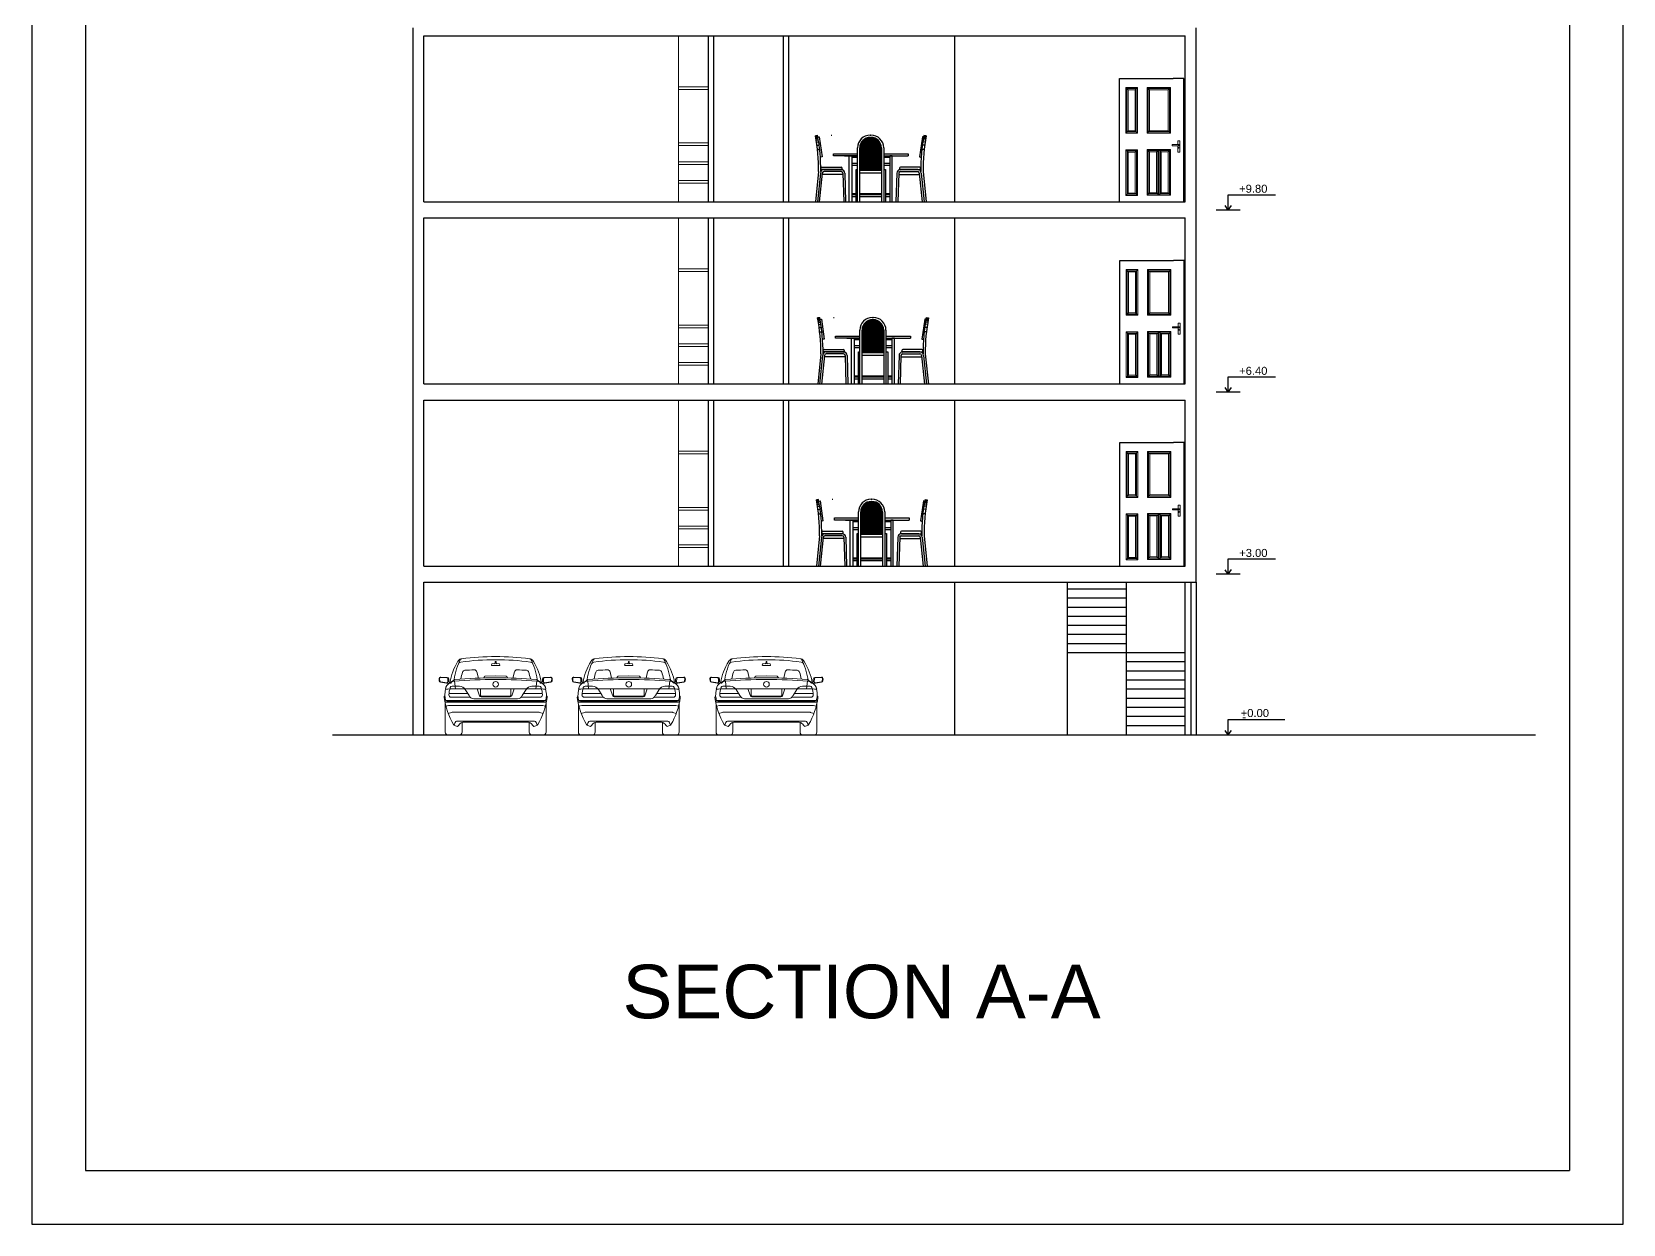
# Model space of a CAD drawing. Header units: metres. Extents: x 118 to 385, y 94 to 136.
# Drawn here: x 244.21 to 273.91, y 93.69 to 115.95 of the extents above; entities that cross this region are included whole.
import ezdxf

# ---------------------------------------------------------------- set-up
doc = ezdxf.new("R2010")
doc.units = ezdxf.units.M
doc.header["$MEASUREMENT"] = 0
doc.layers.add('6', color=6, linetype='Continuous')
doc.layers.add('CENTERLINES', color=7, linetype='Continuous')
doc.layers.add('Layer5', color=31, linetype='Continuous', lineweight=9)
doc.styles.get("Standard").update_dxf_attribs({"font": 'arial.ttf'})

# ---------------------------------------------------------------- blocks, each defined once
blk = doc.blocks.new('ACAR')
for p, q in [((-0.323, 0.823), (-0.349, 0.938)), ((-0.072, 1.086), (-0.077, 1.071)), ((-0.068, 1.059), (0, 1.059)), ((-0.021, 1.093), (-0.067, 1.09)), ((-0.007, 1.127), (-0.009, 1.104)), ((0.068, 1.059), (0, 1.059)), ((0.007, 1.127), (0.009, 1.104)), ((0.021, 1.093), (0.067, 1.09)), ((0.072, 1.086), (0.077, 1.071)), ((0.323, 0.823), (0.349, 0.938)), ((-1.047, 0.812), (-1.042, 0.773)), ((-0.909, 0.827), (-1.026, 0.834)), ((-1.026, 0.755), (-0.909, 0.737)), ((-0.933, 0.616), (-0.937, 0.616)), ((-0.892, 0.752), (-0.895, 0.813)), ((0, 0.62), (-0.857, 0.62)), ((-0.674, 0.671), (-0.813, 0.671)), ((-0.776, 0.794), (-0.767, 0.767)), ((-0.774, 0.803), (-0.772, 0.802)), ((-0.767, 0.767), (-0.749, 0.62)), ((-0.496, 0.496), (-0.568, 0.612)), ((-0.299, 0.492), (-0.345, 0.62)), ((-0.285, 0.502), (-0.285, 0.62)), ((-0.209, 0.849), (-0.222, 0.826)), ((0, 0.867), (-0.193, 0.86)), ((0, 0.867), (0.193, 0.86)), ((0, 0.62), (0.857, 0.62)), ((0.209, 0.849), (0.222, 0.826)), ((0.285, 0.502), (0.285, 0.62)), ((0.299, 0.492), (0.345, 0.62)), ((0.496, 0.496), (0.568, 0.612)), ((0.674, 0.671), (0.813, 0.671)), ((0.767, 0.767), (0.749, 0.62)), ((0.776, 0.794), (0.767, 0.767)), ((0.774, 0.803), (0.772, 0.802)), ((0.892, 0.752), (0.895, 0.813)), ((0.909, 0.827), (1.026, 0.834)), ((1.026, 0.755), (0.909, 0.737)), ((0.933, 0.616), (0.937, 0.616)), ((1.047, 0.812), (1.042, 0.773)), ((-0.92, 0.407), (-0.952, 0.401)), ((-0.896, 0.395), (-0.949, 0.385)), ((-0.902, 0.375), (-0.945, 0.366)), ((-0.941, -0.187), (-0.941, 0.346)), ((-0.879, 0.312), (-0.93, 0.299)), ((0, 0.408), (-0.909, 0.408)), ((0, 0.395), (-0.896, 0.395)), ((0, 0.376), (-0.889, 0.376)), ((-0.521, 0.537), (-0.872, 0.537)), ((0, 0.314), (-0.863, 0.314)), ((-0.474, 0.465), (-0.829, 0.465)), ((0, 0.439), (-0.409, 0.439)), ((0, 0.489), (-0.272, 0.489)), ((0, 0.476), (-0.271, 0.476)), ((0, 0.489), (0.272, 0.489)), ((0, 0.476), (0.271, 0.476)), ((0, 0.439), (0.409, 0.439)), ((0, 0.408), (0.909, 0.408)), ((0, 0.395), (0.896, 0.395)), ((0, 0.376), (0.889, 0.376)), ((0, 0.314), (0.863, 0.314)), ((0.474, 0.465), (0.829, 0.465)), ((0.521, 0.537), (0.872, 0.537)), ((0.879, 0.312), (0.93, 0.299)), ((0.896, 0.395), (0.949, 0.385)), ((0.902, 0.375), (0.945, 0.366)), ((0.92, 0.407), (0.952, 0.401)), ((0.941, -0.187), (0.941, 0.346)), ((-0.825, 0.184), (-0.886, 0.161)), ((0, 0.188), (-0.802, 0.188)), ((0, 0.018), (-0.728, 0.018)), ((0, 0), (-0.611, 0)), ((0, 0.188), (0.802, 0.188)), ((0, 0.018), (0.728, 0.018)), ((0, 0), (0.611, 0)), ((0.825, 0.184), (0.886, 0.161)), ((-0.891, -0.238), (-0.677, -0.238)), ((-0.777, -0.054), (-0.757, -0.002)), ((-0.627, -0.187), (-0.627, -0.002)), ((0.627, -0.187), (0.627, -0.002)), ((0.891, -0.238), (0.677, -0.238)), ((0.777, -0.054), (0.757, -0.002))]:
    blk.add_line(p, q)
for points in [[(-0.902, 0.837), (-1.025, 0.844, 0.464713), (-1.057, 0.811), (-1.052, 0.772, 0.336914), (-1.027, 0.746), (-0.881, 0.722)], [(0.902, 0.837), (1.025, 0.844, -0.464713), (1.057, 0.811), (1.052, 0.772, -0.336914), (1.027, 0.746), (0.881, 0.722)]]:
    blk.add_lwpolyline(points, format="xyb")
for centre, radius, start, end in [((-0.052, -2.816), 4.041, 89.2666, 98.2803), ((0.052, -2.816), 4.041, 81.7197, 90.7334), ((0.25, 0.547), 1.122, 148.2567, 170.3602), ((0.532, 0.586), 1.325, 153.1256, 170.9416), ((-0.598, 1.07), 0.125, 114.2727, 147.9429), ((-0.646, 1.069), 0.0517, 95.3452, 165.4082), ((-0.616, 1.059), 0.125, 98.2803, 107.1446), ((-0.052, -2.876), 4.041, 89.2666, 98.5259), ((0.481, 0.599), 1.148, 163.0809, 169.5558), ((-0.569, 0.919), 0.0502, 93.3321, 163.0809), ((-0.009, -8.715), 9.7, 92.3114, 93.3321), ((-0.398, 0.927), 0.0502, 12.7137, 92.3114), ((-0.068, 1.068), 0.00941, 162.4632, 270), ((-0.066, 1.084), 0.00627, 100.9466, 162.4632), ((-0.021, 1.105), 0.0125, 272.7001, 355.9646), ((0, 1.127), 0.00717, 90, 178.4777), ((0.052, -2.876), 4.041, 81.4741, 90.7334), ((0, 1.127), 0.00717, 1.5223, 90), ((0.021, 1.105), 0.0125, 184.0354, 267.2999), ((0.066, 1.084), 0.00627, 17.5368, 79.0534), ((0.068, 1.068), 0.00941, 270, 17.5368), ((0.398, 0.927), 0.0502, 87.6886, 167.2863), ((0.009, -8.715), 9.7, 86.6679, 87.6886), ((0.569, 0.919), 0.0502, 16.9191, 86.6679), ((-0.481, 0.599), 1.148, 10.4442, 16.9191), ((0.616, 1.059), 0.125, 72.8554, 81.7197), ((-0.532, 0.586), 1.325, 9.0584, 26.8744), ((0.598, 1.07), 0.125, 32.0571, 65.7273), ((0.646, 1.069), 0.0517, 14.5918, 84.6548), ((-0.272, 0.538), 1.145, 9.8678, 31.5153), ((-1.027, 0.814), 0.02, 86.8302, 186.4624), ((-1.023, 0.775), 0.02, 186.4624, 260.9399), ((-0.499, 0.498), 0.449, 164.7778, 180.9566), ((-0.781, 0.596), 0.158, 118.5134, 172.665), ((-0.875, 0.209), 0.411, 87.3844, 98.0458), ((-0.91, 0.812), 0.015, 2.571, 86.4627), ((-0.907, 0.752), 0.015, 260.9399, 2.571), ((-0.904, 0.807), 0.03, 357.8689, 86.4627), ((-0.882, 0.712), 0.01, 56.7449, 80.9399), ((-0.424, 0.498), 0.449, 160.8185, 178.5407), ((-1.028, 1.064), 0.372, 297.4849, 311.7816), ((-0.813, 0.633), 0.0376, 90, 160.8185), ((-0.788, 0.796), 0.0125, 311.7816, 350.2116), ((-0.772, 0.735), 0.0314, 94.5292, 103.4183), ((-0.009, -8.903), 9.7, 89.9496, 94.5292), ((-0.764, 0.811), 0.0125, 231.1355, 274.4634), ((-0.009, -8.872), 9.7, 89.9496, 94.4634), ((-0.674, 0.546), 0.125, 31.9122, 90), ((-0.193, 0.841), 0.0188, 92.1733, 152.6842), ((0, 0.708), 0.0521, 90, 270), ((0.009, -8.872), 9.7, 85.5366, 90.0504), ((0.009, -8.903), 9.7, 85.4708, 90.0504), ((0, 0.708), 0.0521, 270, 90), ((0.193, 0.841), 0.0188, 27.3158, 87.8267), ((0.674, 0.546), 0.125, 90, 148.0878), ((0.764, 0.811), 0.0125, 265.5366, 308.8645), ((0.772, 0.735), 0.0314, 76.5817, 85.4708), ((0.788, 0.796), 0.0125, 189.7884, 228.2184), ((1.028, 1.064), 0.372, 228.2184, 242.5151), ((0.813, 0.633), 0.0376, 19.1815, 90), ((0.424, 0.498), 0.449, 1.4593, 19.1815), ((0.781, 0.596), 0.158, 7.335, 61.4866), ((0.875, 0.209), 0.411, 81.9542, 92.6156), ((0.904, 0.807), 0.03, 93.5373, 182.1311), ((0.882, 0.712), 0.01, 99.0601, 123.2551), ((0.907, 0.752), 0.015, 177.429, 279.0601), ((0.91, 0.812), 0.015, 93.5373, 177.429), ((0.499, 0.498), 0.449, 359.0434, 15.2222), ((1.027, 0.814), 0.02, 353.5376, 93.1698), ((1.023, 0.775), 0.02, 279.0601, 353.5376), ((-0.926, 0.464), 0.0351, 130.2778, 186.0921), ((0.354, 0.631), 1.326, 187.3981, 210.552), ((-0.509, 0.534), 0.441, 185.5666, 196.9837), ((-0.909, 0.345), 0.0627, 90, 99.9837), ((-0.889, 0.314), 0.0627, 90, 101.5164), ((-0.863, 0.251), 0.0627, 90, 104.521), ((-0.829, 0.509), 0.0439, 178.5407, 270), ((-0.409, 0.533), 0.0941, 203.0649, 270), ((-0.271, 0.507), 0.0314, 208.5068, 270), ((-0.272, 0.502), 0.0125, 180, 270), ((0.271, 0.507), 0.0314, 270, 331.4932), ((0.272, 0.502), 0.0125, 270, 360), ((0.409, 0.533), 0.0941, 270, 336.9351), ((-0.354, 0.631), 1.326, 329.448, 352.6019), ((0.829, 0.509), 0.0439, 270, 1.4593), ((0.863, 0.251), 0.0627, 75.479, 90), ((0.889, 0.314), 0.0627, 78.4836, 90), ((0.909, 0.345), 0.0627, 80.0163, 90), ((0.509, 0.534), 0.441, 343.0163, 354.4334), ((0.926, 0.464), 0.0351, 353.9079, 49.7222), ((-0.802, 0.125), 0.0627, 90, 110.7649), ((-0.728, -0.014), 0.0314, 90, 158.4736), ((-0.611, -0.063), 0.0627, 90, 123.3828), ((0.611, -0.063), 0.0627, 56.6172, 90), ((0.728, -0.014), 0.0314, 21.5264, 90), ((0.802, 0.125), 0.0627, 69.2351, 90), ((-0.891, -0.187), 0.0502, 180, 270), ((-0.761, -0.027), 0.0314, 210.552, 238.517), ((-0.685, 0.097), 0.177, 238.517, 260.417), ((-0.713, -0.065), 0.0125, 264.2413, 338.0108), ((-0.547, -0.16), 0.179, 123.3828, 149.7296), ((-0.677, -0.187), 0.0502, 270, 0), ((0.677, -0.187), 0.0502, 180, 270), ((0.547, -0.16), 0.179, 30.2704, 56.6172), ((0.713, -0.065), 0.0125, 201.9892, 275.7587), ((0.685, 0.097), 0.177, 279.583, 301.483), ((0.761, -0.027), 0.0314, 301.483, 329.448), ((0.891, -0.187), 0.0502, 270, 0)]:
    blk.add_arc(centre, radius, start, end)
for points in [[(-0.858, 0.734), (-0.876, 0.742), (-0.875, 0.774), (-0.874, 0.806)], [(0.858, 0.734), (0.876, 0.742), (0.875, 0.774), (0.874, 0.806)]]:
    blk.add_open_spline(points, degree=3)
for points in [[(-0.856, 0.734), (-0.85, 0.732), (-0.836, 0.728), (-0.818, 0.756), (-0.795, 0.762), (-0.779, 0.766)], [(0.856, 0.734), (0.85, 0.732), (0.836, 0.728), (0.818, 0.756), (0.795, 0.762), (0.779, 0.766)]]:
    blk.add_open_spline(points, degree=3, knots=[0, 0, 0, 0, 0.0285739, 0.0606288, 0.1378858, 0.1378858, 0.1378858, 0.1378858])
blk = doc.blocks.new('chaiir')
at = {"color": 252, "ltscale": 0.1}
for p, q in [((4360.343, 1956.844), (4360.302, 1956.84)), ((4360.343, 1956.844), (4360.302, 1956.838)), ((4360.303, 1956.836), (4360.344, 1956.842)), ((4360.303, 1956.834), (4360.344, 1956.841)), ((4360.303, 1956.833), (4360.344, 1956.839)), ((4360.304, 1956.83), (4360.345, 1956.836)), ((4360.305, 1956.826), (4360.346, 1956.832)), ((4360.306, 1956.821), (4360.347, 1956.827)), ((4360.308, 1956.813), (4360.349, 1956.819)), ((4360.311, 1956.801), (4360.352, 1956.806)), ((4360.314, 1956.783), (4360.356, 1956.788)), ((4360.32, 1956.757), (4360.361, 1956.762)), ((4360.327, 1956.719), (4360.368, 1956.723)), ((4360.337, 1956.662), (4360.379, 1956.665)), ((4360.349, 1956.817), (4360.372, 1956.82)), ((4360.372, 1956.82), (4360.426, 1956.445)), ((4360.596, 1956.851), (4360.61, 1956.851)), ((4361.166, 1956.21), (4361.166, 1956.704)), ((4361.19, 1956.21), (4361.19, 1956.737)), ((4361.214, 1956.21), (4361.214, 1956.759)), ((4361.237, 1956.21), (4361.237, 1956.775)), ((4361.261, 1956.21), (4361.261, 1956.786)), ((4361.285, 1956.21), (4361.285, 1956.793)), ((4361.308, 1956.21), (4361.308, 1956.797)), ((4361.326, 1956.851), (4361.34, 1956.851)), ((4361.326, 1956.809), (4361.34, 1956.809)), ((4361.326, 1956.798), (4361.34, 1956.798)), ((4361.332, 1956.21), (4361.332, 1956.798)), ((4361.356, 1956.21), (4361.356, 1956.797)), ((4361.38, 1956.21), (4361.38, 1956.793)), ((4361.403, 1956.21), (4361.403, 1956.787)), ((4361.427, 1956.21), (4361.427, 1956.776)), ((4361.451, 1956.21), (4361.451, 1956.761)), ((4361.474, 1956.21), (4361.474, 1956.74)), ((4361.498, 1956.21), (4361.498, 1956.708)), ((4361.522, 1956.21), (4361.522, 1956.643)), ((4362.301, 1956.82), (4362.247, 1956.445)), ((4362.336, 1956.662), (4362.295, 1956.665)), ((4362.324, 1956.817), (4362.301, 1956.82)), ((4362.346, 1956.719), (4362.305, 1956.723)), ((4362.354, 1956.757), (4362.312, 1956.762)), ((4362.359, 1956.783), (4362.318, 1956.788)), ((4362.363, 1956.801), (4362.322, 1956.806)), ((4362.365, 1956.813), (4362.324, 1956.819)), ((4362.367, 1956.821), (4362.326, 1956.827)), ((4362.368, 1956.826), (4362.327, 1956.832)), ((4362.369, 1956.83), (4362.328, 1956.836)), ((4362.37, 1956.836), (4362.329, 1956.842)), ((4362.37, 1956.834), (4362.329, 1956.841)), ((4362.37, 1956.833), (4362.329, 1956.839)), ((4362.33, 1956.844), (4362.371, 1956.84)), ((4362.33, 1956.844), (4362.371, 1956.838)), ((4360.35, 1956.579), (4360.391, 1956.58)), ((4360.426, 1956.445), (4360.407, 1956.442)), ((4360.638, 1956.502), (4361.089, 1956.502)), ((4360.638, 1956.502), (4360.638, 1956.502)), ((4360.638, 1956.461), (4360.638, 1956.502)), ((4361.096, 1956.461), (4360.638, 1956.461)), ((4360.847, 1956.461), (4361.089, 1956.461)), ((4360.935, 1955.602), (4360.935, 1956.461)), ((4360.983, 1956.461), (4360.983, 1955.602)), ((4360.983, 1956.438), (4361.089, 1956.438)), ((4361.089, 1955.602), (4361.089, 1956.614)), ((4361.131, 1955.602), (4361.131, 1956.614)), ((4361.143, 1956.21), (4361.143, 1956.614)), ((4361.143, 1956.21), (4361.143, 1956.614)), ((4361.524, 1956.614), (4361.524, 1956.21)), ((4361.536, 1956.614), (4361.536, 1955.602)), ((4361.577, 1956.614), (4361.577, 1955.602)), ((4361.577, 1956.502), (4362.036, 1956.502)), ((4361.577, 1956.502), (4362.036, 1956.502)), ((4361.577, 1956.461), (4362.036, 1956.461)), ((4361.577, 1956.438), (4361.69, 1956.438)), ((4361.69, 1956.461), (4361.747, 1956.461)), ((4361.69, 1956.461), (4361.69, 1956.283)), ((4361.69, 1956.461), (4361.69, 1955.602)), ((4361.738, 1956.461), (4361.69, 1956.461)), ((4361.69, 1956.438), (4361.69, 1956.318)), ((4361.738, 1955.602), (4361.738, 1956.461)), ((4362.036, 1956.502), (4362.036, 1956.461)), ((4362.247, 1956.445), (4362.267, 1956.442)), ((4362.324, 1956.579), (4362.282, 1956.58)), ((4360.361, 1956.171), (4360.304, 1955.602)), ((4360.396, 1956.142), (4360.34, 1955.602)), ((4360.432, 1956.141), (4360.375, 1955.602)), ((4360.406, 1956.223), (4360.406, 1956.236)), ((4360.424, 1956.254), (4360.782, 1956.254)), ((4360.782, 1956.206), (4360.424, 1956.206)), ((4360.816, 1956.118), (4360.432, 1956.118)), ((4360.462, 1956.206), (4360.786, 1956.206)), ((4360.786, 1956.17), (4360.462, 1956.17)), ((4360.799, 1956.236), (4360.799, 1956.223)), ((4360.817, 1956.14), (4360.831, 1955.602)), ((4360.852, 1956.14), (4360.866, 1955.602)), ((4361.089, 1956.318), (4360.983, 1956.318)), ((4361.089, 1956.283), (4360.983, 1956.283)), ((4361.066, 1955.602), (4361.066, 1956.21)), ((4361.066, 1956.21), (4361.089, 1956.21)), ((4361.131, 1956.196), (4361.536, 1956.196)), ((4361.131, 1956.142), (4361.131, 1956.196)), ((4361.536, 1956.142), (4361.131, 1956.142)), ((4361.524, 1956.21), (4361.143, 1956.21)), ((4361.143, 1956.21), (4361.524, 1956.21)), ((4361.536, 1956.196), (4361.536, 1956.142)), ((4361.69, 1956.318), (4361.577, 1956.318)), ((4361.69, 1956.283), (4361.577, 1956.283)), ((4361.577, 1956.21), (4361.61, 1956.21)), ((4361.61, 1956.21), (4361.61, 1955.602)), ((4361.821, 1956.14), (4361.807, 1955.602)), ((4361.857, 1956.14), (4361.842, 1955.602)), ((4361.857, 1956.118), (4362.241, 1956.118)), ((4361.874, 1956.236), (4361.874, 1956.223)), ((4362.212, 1956.206), (4361.887, 1956.206)), ((4361.887, 1956.17), (4362.212, 1956.17)), ((4362.249, 1956.254), (4361.892, 1956.254)), ((4361.892, 1956.206), (4362.249, 1956.206)), ((4362.242, 1956.141), (4362.298, 1955.602)), ((4362.267, 1956.223), (4362.267, 1956.236)), ((4362.277, 1956.142), (4362.334, 1955.602)), ((4362.312, 1956.171), (4362.369, 1955.602)), ((4360.983, 1955.758), (4361.065, 1955.758)), ((4361.133, 1955.758), (4361.541, 1955.758)), ((4361.613, 1955.758), (4361.689, 1955.758)), ((4360.983, 1955.74), (4361.066, 1955.74)), ((4360.983, 1955.705), (4361.066, 1955.705)), ((4361.131, 1955.74), (4361.536, 1955.74)), ((4361.131, 1955.705), (4361.536, 1955.705)), ((4361.131, 1955.705), (4361.536, 1955.705)), ((4361.61, 1955.74), (4361.69, 1955.74)), ((4361.61, 1955.705), (4361.69, 1955.705))]:
    blk.add_line(p, q, dxfattribs=at)
for centre, radius, start, end in [((4356.976, 1956.206), 3.386, 359.4048, 10.7921), ((4356.976, 1956.206), 3.427, 359.4071, 10.8061), ((4361.326, 1956.614), 0.237, 90, 180), ((4361.326, 1956.614), 0.195, 90, 180), ((4361.326, 1956.614), 0.184, 90, 180), ((4361.34, 1956.614), 0.237, 0, 90), ((4361.34, 1956.614), 0.195, 0, 90), ((4361.34, 1956.614), 0.184, 0, 90), ((4365.697, 1956.206), 3.427, 169.1939, 180.5929), ((4365.697, 1956.206), 3.386, 169.2079, 180.5952), ((4360.462, 1956.14), 0.0657, 90, 177.994), ((4360.424, 1956.236), 0.0179, 90, 180), ((4360.424, 1956.223), 0.0179, 180, 270), ((4360.462, 1956.14), 0.0302, 90, 177.994), ((4360.782, 1956.236), 0.0179, 0, 90), ((4360.782, 1956.223), 0.0179, 270, 0), ((4360.786, 1956.14), 0.0657, 0, 90), ((4360.786, 1956.14), 0.0302, 0, 90), ((4361.887, 1956.14), 0.0657, 90, 180), ((4361.887, 1956.14), 0.0302, 90, 180), ((4361.892, 1956.236), 0.0179, 90, 180), ((4361.892, 1956.223), 0.0179, 180, 270), ((4362.212, 1956.14), 0.0657, 2.006, 90), ((4362.212, 1956.14), 0.0302, 2.006, 90), ((4362.249, 1956.236), 0.0179, 0, 90), ((4362.249, 1956.223), 0.0179, 270, 0)]:
    blk.add_arc(centre, radius, start, end, dxfattribs=at)

msp = doc.modelspace()

# ---------------------------------------------------------------- linework, layer by layer
for p, q in [((244.21212, 135.68933), (244.21212, 93.68933)), ((273.91212, 93.68933), (273.91212, 135.68933)), ((245.21212, 134.68933), (245.21212, 94.68933)), ((272.91212, 134.68933), (272.91212, 94.68933)), ((265.73333, 104.35638), (264.63333, 104.35638)), ((265.73333, 104.18638), (264.63333, 104.18638)), ((265.73333, 104.01638), (264.63333, 104.01638)), ((265.73333, 103.84638), (264.63333, 103.84638)), ((265.73333, 103.67638), (264.63333, 103.67638)), ((265.73333, 103.50638), (264.63333, 103.50638)), ((265.73333, 103.33638), (264.63333, 103.33638)), ((265.73333, 103.16638), (264.63333, 103.16638)), ((249.82488, 102.82662), (272.27704, 102.82662)), ((265.73333, 102.99638), (264.63333, 102.99638)), ((245.21212, 94.68933), (272.91212, 94.68933)), ((244.21212, 93.68933), (273.91212, 93.68933))]:
    msp.add_line(p, q)
at = {"color": 31, "true_color": 0xfecc66}
for p, q in [((264.51448, 112.77662), (264.51448, 115.08281)), ((264.51448, 115.08281), (265.51448, 115.08281)), ((265.71448, 115.08281), (265.51448, 115.08281)), ((265.71448, 112.77662), (265.71448, 115.08281)), ((264.51448, 112.77662), (265.71448, 112.77662)), ((264.52111, 109.37662), (264.52111, 111.68281)), ((264.52111, 111.68281), (265.52111, 111.68281)), ((265.72111, 111.68281), (265.52111, 111.68281)), ((265.72111, 109.37662), (265.72111, 111.68281)), ((264.52111, 109.37662), (265.72111, 109.37662)), ((264.52115, 105.97662), (264.52115, 108.28281)), ((264.52115, 108.28281), (265.52115, 108.28281)), ((265.72115, 108.28281), (265.52115, 108.28281)), ((265.72115, 105.97662), (265.72115, 108.28281)), ((264.52115, 105.97662), (265.72115, 105.97662))]:
    msp.add_line(p, q, dxfattribs=at)
at = {"color": 251, "true_color": 0x636466}
for p, q in [((264.64009, 105.54638), (263.54009, 105.54638)), ((265.84009, 105.67662), (265.84009, 102.82662)), ((265.94009, 105.67662), (265.94009, 102.82662)), ((264.64009, 105.37638), (263.54009, 105.37638)), ((264.64009, 105.20638), (263.54009, 105.20638)), ((264.64009, 105.03638), (263.54009, 105.03638)), ((264.64009, 104.86638), (263.54009, 104.86638)), ((264.64009, 104.69638), (263.54009, 104.69638)), ((264.64009, 104.52638), (263.54009, 104.52638)), ((264.64009, 104.35638), (263.54009, 104.35638))]:
    msp.add_line(p, q, dxfattribs=at)
at = {"color": 0}
msp.add_line((264.63333, 105.67662), (264.63333, 102.82662), dxfattribs=at)
at = {"layer": '6'}
for p, q in [((266.5403, 112.62429, 916.4311), (266.5403, 112.90986, 916.4311)), ((266.5403, 112.90986, 916.4311), (267.42093, 112.90986, 916.4311)), ((266.76184, 112.62429, 916.4311), (266.31589, 112.62429, 916.4311)), ((266.5403, 112.62429, 916.4311), (266.48207, 112.70808, 916.4311)), ((266.5403, 112.62429, 916.4311), (266.59987, 112.71007, 916.4311)), ((266.5403, 109.22429, 916.4311), (266.48207, 109.30808, 916.4311)), ((266.5403, 109.22429, 916.4311), (266.5403, 109.50986, 916.4311)), ((266.5403, 109.50986, 916.4311), (267.42093, 109.50986, 916.4311)), ((266.5403, 109.22429, 916.4311), (266.59987, 109.31007, 916.4311)), ((266.76184, 109.22429, 916.4311), (266.31589, 109.22429, 916.4311)), ((266.54173, 105.82429, 916.4311), (266.54173, 106.10986, 916.4311)), ((266.54173, 106.10986, 916.4311), (267.42236, 106.10986, 916.4311)), ((266.76327, 105.82429, 916.4311), (266.31732, 105.82429, 916.4311)), ((266.54173, 105.82429, 916.4311), (266.48351, 105.90808, 916.4311)), ((266.54173, 105.82429, 916.4311), (266.6013, 105.91007, 916.4311)), ((266.5403, 102.82429, 916.4311), (266.5403, 103.10986, 916.4311)), ((266.5403, 103.10986, 916.4311), (267.59698, 103.10986, 916.4311)), ((266.5403, 102.82429, 916.4311), (266.48207, 102.90808, 916.4311)), ((266.5403, 102.82429, 916.4311), (266.59987, 102.91007, 916.4311))]:
    msp.add_line(p, q, dxfattribs=at)
at = {"layer": 'CENTERLINES', "color": 7, "ltscale": 0.5}
for p, q in [((251.33009, 112.62662), (251.33009, 116.02662)), ((251.53009, 112.77662), (251.53009, 115.87662)), ((251.53009, 115.87662), (256.84009, 115.87662)), ((256.84009, 112.77662), (256.84009, 115.87662)), ((256.84009, 115.87662), (265.74009, 115.87662)), ((256.94009, 112.77662), (256.94009, 115.87662)), ((258.24009, 112.77662), (258.24009, 115.87662)), ((258.34009, 112.77662), (258.34009, 115.87662)), ((261.44009, 112.77662), (261.44009, 115.87662)), ((265.74009, 112.77662), (265.74009, 115.87662)), ((265.94009, 112.62662), (265.94009, 116.02662)), ((251.33009, 109.22662), (251.33009, 112.62662)), ((251.53009, 112.77662), (256.84009, 112.77662)), ((251.53009, 112.77662), (256.84009, 112.77662)), ((256.84009, 112.77662), (261.64009, 112.77662)), ((258.34009, 112.77662), (265.74009, 112.77662)), ((265.94009, 109.22662), (265.94009, 112.62662)), ((251.53009, 109.37662), (251.53009, 112.47662)), ((251.53009, 112.47662), (256.84009, 112.47662)), ((256.84009, 109.37662), (256.84009, 112.47662)), ((256.84009, 112.47662), (261.64009, 112.47662)), ((256.94009, 109.37662), (256.94009, 112.47662)), ((258.24009, 109.37662), (258.24009, 112.47662)), ((258.34009, 112.47662), (265.74009, 112.47662)), ((258.34009, 109.37662), (258.34009, 112.47662)), ((261.44009, 109.37662), (261.44009, 112.47662)), ((265.74009, 109.37662), (265.74009, 112.47662)), ((251.53009, 109.37662), (261.64009, 109.37662)), ((261.64009, 109.37662), (265.74009, 109.37662)), ((251.33009, 105.82662), (251.33009, 109.22662)), ((251.53009, 105.97662), (251.53009, 109.07662)), ((251.53009, 109.07662), (261.64009, 109.07662)), ((256.84009, 105.97662), (256.84009, 109.07662)), ((256.94009, 105.97662), (256.94009, 109.07662)), ((258.24009, 105.97662), (258.24009, 109.07662)), ((258.34009, 105.97662), (258.34009, 109.07662)), ((261.44009, 105.97662), (261.44009, 109.07662)), ((261.64009, 109.07662), (265.74009, 109.07662)), ((265.74009, 105.97662), (265.74009, 109.07662)), ((265.94009, 105.67662), (265.94009, 109.22662)), ((251.33009, 102.82662), (251.33009, 105.82662)), ((251.53009, 105.97662), (261.64009, 105.97662)), ((261.64009, 105.97662), (265.74009, 105.97662)), ((251.53009, 102.82662), (251.53009, 105.67662)), ((251.53009, 105.67662), (261.64009, 105.67662)), ((261.44009, 102.82662), (261.44009, 105.67662)), ((261.64009, 105.67662), (265.94009, 105.67662)), ((263.54009, 102.82662), (263.54009, 105.67662)), ((265.74009, 102.82662), (265.74009, 105.67662))]:
    msp.add_line(p, q, dxfattribs=at)
at = {"layer": 'Layer5'}
for p, q in [((256.28271, 115.8801), (256.28271, 112.77662)), ((256.83266, 115.8801), (256.83271, 112.77662)), ((256.83268, 114.92662), (256.28268, 114.92661)), ((256.83268, 114.87662), (256.28268, 114.87661)), ((256.83269, 113.87662), (256.28269, 113.87661)), ((256.83269, 113.82662), (256.28269, 113.82661)), ((256.8327, 113.52662), (256.2827, 113.52661)), ((256.8327, 113.47662), (256.2827, 113.47661)), ((256.8327, 113.17662), (256.2827, 113.17661)), ((256.8327, 113.12662), (256.2827, 113.12661)), ((256.28268, 112.4801), (256.28268, 109.37662)), ((256.83263, 112.4801), (256.83268, 109.37662)), ((256.83264, 111.52662), (256.28264, 111.52661)), ((256.83264, 111.47662), (256.28264, 111.47661)), ((256.83266, 110.47662), (256.28266, 110.47661)), ((256.83266, 110.42662), (256.28266, 110.42661)), ((256.83266, 110.12662), (256.28266, 110.12661)), ((256.83266, 110.07662), (256.28266, 110.07661)), ((256.83267, 109.77662), (256.28267, 109.77661)), ((256.83267, 109.72662), (256.28267, 109.72661)), ((256.28264, 109.07662), (256.28264, 105.97313)), ((256.83259, 109.07662), (256.83264, 105.97313)), ((256.83261, 108.12313), (256.28261, 108.12312)), ((256.83261, 108.07313), (256.28261, 108.07312)), ((256.83262, 107.07313), (256.28262, 107.07312)), ((256.83262, 107.02313), (256.28262, 107.02312)), ((256.83263, 106.72313), (256.28263, 106.72312)), ((256.83263, 106.67313), (256.28263, 106.67312)), ((256.83263, 106.37313), (256.28263, 106.37312)), ((256.83264, 106.32313), (256.28264, 106.32312))]:
    msp.add_line(p, q, dxfattribs=at)
at = {"layer": 'Layer5', "color": 31, "true_color": 0xfecc66}
for p, q in [((264.62716, 114.06013), (264.62716, 114.91418)), ((264.62716, 114.91418), (264.62716, 114.06013)), ((264.84643, 114.91418), (264.62716, 114.91418)), ((264.67116, 114.87018), (264.62716, 114.91418)), ((264.64916, 114.89218), (264.64916, 114.08213)), ((264.82443, 114.89218), (264.64916, 114.89218)), ((264.67116, 114.87018), (264.67116, 114.10413)), ((264.80243, 114.87018), (264.67116, 114.87018)), ((264.80243, 114.87018), (264.84643, 114.91418)), ((264.80243, 114.10413), (264.80243, 114.87018)), ((264.82443, 114.08213), (264.82443, 114.89218)), ((264.84643, 114.06013), (264.84643, 114.91418)), ((265.02703, 114.91418), (265.46556, 114.91418)), ((265.02703, 114.91418), (265.02703, 114.06013)), ((265.02703, 114.91418), (265.07103, 114.87018)), ((265.04903, 114.08213), (265.04903, 114.89218)), ((265.04903, 114.89218), (265.44356, 114.89218)), ((265.07103, 114.10413), (265.07103, 114.87018)), ((265.07103, 114.87018), (265.42156, 114.87018)), ((265.46556, 114.91418), (265.42156, 114.87018)), ((265.42156, 114.87018), (265.42156, 114.10413)), ((265.44356, 114.89218), (265.44356, 114.08213)), ((265.46556, 114.91418), (265.46556, 114.06013)), ((264.62716, 114.06013), (264.67116, 114.10413)), ((264.62716, 114.06013), (264.84643, 114.06013)), ((264.64916, 114.08213), (264.82443, 114.08213)), ((264.67116, 114.10413), (264.80243, 114.10413)), ((264.84643, 114.06013), (264.80243, 114.10413)), ((265.07103, 114.10413), (265.02703, 114.06013)), ((265.46556, 114.06013), (265.02703, 114.06013)), ((265.44356, 114.08213), (265.04903, 114.08213)), ((265.42156, 114.10413), (265.07103, 114.10413)), ((265.42156, 114.10413), (265.46556, 114.06013)), ((265.24629, 113.75647), (265.02703, 113.75647)), ((265.07103, 113.71247), (265.02703, 113.75647)), ((265.02703, 113.75647), (265.02703, 112.90242)), ((265.46556, 113.75647), (265.04629, 113.75647)), ((265.20229, 113.71247), (265.24629, 113.75647)), ((265.24629, 112.90242), (265.24629, 113.75647)), ((265.24629, 113.75647), (265.24629, 112.90242)), ((265.29029, 113.71247), (265.24629, 113.75647)), ((265.42156, 113.71247), (265.46556, 113.75647)), ((265.46556, 112.90242), (265.46556, 113.75647)), ((265.49509, 113.83101), (265.49509, 113.83932)), ((265.50169, 113.84592), (265.62021, 113.84592)), ((265.62021, 113.82441), (265.50169, 113.82441)), ((265.60028, 113.91519), (265.63878, 113.91519)), ((265.60028, 113.91519), (265.60028, 113.84592)), ((265.60028, 113.82441), (265.60028, 113.70619)), ((265.63878, 113.91519), (265.63878, 113.70619)), ((264.63106, 112.89586), (264.63106, 113.74991)), ((264.63106, 113.74991), (264.63106, 112.89586)), ((264.85033, 113.74991), (264.63106, 113.74991)), ((264.67506, 113.70591), (264.63106, 113.74991)), ((264.65306, 113.72791), (264.65306, 112.91786)), ((264.82833, 113.72791), (264.65306, 113.72791)), ((264.67506, 113.70591), (264.67506, 112.93986)), ((264.80633, 113.70591), (264.67506, 113.70591)), ((264.80633, 113.70591), (264.85033, 113.74991)), ((264.80633, 112.93986), (264.80633, 113.70591)), ((264.82833, 112.91786), (264.82833, 113.72791)), ((264.85033, 112.89586), (264.85033, 113.74991)), ((265.04903, 113.73447), (265.04903, 112.92442)), ((265.22429, 113.73447), (265.04903, 113.73447)), ((265.07103, 113.71247), (265.07103, 112.94642)), ((265.20229, 113.71247), (265.07103, 113.71247)), ((265.20229, 112.94642), (265.20229, 113.71247)), ((265.22429, 112.92442), (265.22429, 113.73447)), ((265.26829, 113.73447), (265.26829, 112.92442)), ((265.44356, 113.73447), (265.26829, 113.73447)), ((265.29029, 113.71247), (265.29029, 112.94642)), ((265.42156, 113.71247), (265.29029, 113.71247)), ((265.42156, 112.94642), (265.42156, 113.71247)), ((265.44356, 112.92442), (265.44356, 113.73447)), ((265.60028, 113.70619), (265.63878, 113.70619)), ((264.63106, 112.89586), (264.67506, 112.93986)), ((264.63106, 112.89586), (264.85033, 112.89586)), ((264.65306, 112.91786), (264.82833, 112.91786)), ((264.67506, 112.93986), (264.80633, 112.93986)), ((264.85033, 112.89586), (264.80633, 112.93986)), ((265.02703, 112.90242), (265.07103, 112.94642)), ((265.02703, 112.90242), (265.24629, 112.90242)), ((265.04903, 112.92442), (265.22429, 112.92442)), ((265.07103, 112.94642), (265.20229, 112.94642)), ((265.24629, 112.90242), (265.20229, 112.94642)), ((265.24629, 112.90242), (265.29029, 112.94642)), ((265.24629, 112.90242), (265.46556, 112.90242)), ((265.26829, 112.92442), (265.44356, 112.92442)), ((265.29029, 112.94642), (265.42156, 112.94642)), ((265.46556, 112.90242), (265.42156, 112.94642)), ((264.6338, 110.66013), (264.6338, 111.51418)), ((264.6338, 111.51418), (264.6338, 110.66013)), ((264.85306, 111.51418), (264.6338, 111.51418)), ((264.6778, 111.47018), (264.6338, 111.51418)), ((264.6558, 111.49218), (264.6558, 110.68213)), ((264.83106, 111.49218), (264.6558, 111.49218)), ((264.6778, 111.47018), (264.6778, 110.70413)), ((264.80906, 111.47018), (264.6778, 111.47018)), ((264.80906, 111.47018), (264.85306, 111.51418)), ((264.80906, 110.70413), (264.80906, 111.47018)), ((264.83106, 110.68213), (264.83106, 111.49218)), ((264.85306, 110.66013), (264.85306, 111.51418)), ((265.03366, 111.51418), (265.47219, 111.51418)), ((265.03366, 111.51418), (265.03366, 110.66013)), ((265.03366, 111.51418), (265.07766, 111.47018)), ((265.05566, 110.68213), (265.05566, 111.49218)), ((265.05566, 111.49218), (265.45019, 111.49218)), ((265.07766, 110.70413), (265.07766, 111.47018)), ((265.07766, 111.47018), (265.42819, 111.47018)), ((265.47219, 111.51418), (265.42819, 111.47018)), ((265.42819, 111.47018), (265.42819, 110.70413)), ((265.45019, 111.49218), (265.45019, 110.68213)), ((265.47219, 111.51418), (265.47219, 110.66013)), ((264.6338, 110.66013), (264.6778, 110.70413)), ((264.6338, 110.66013), (264.85306, 110.66013)), ((264.6558, 110.68213), (264.83106, 110.68213)), ((264.6778, 110.70413), (264.80906, 110.70413)), ((264.85306, 110.66013), (264.80906, 110.70413)), ((265.07766, 110.70413), (265.03366, 110.66013)), ((265.47219, 110.66013), (265.03366, 110.66013)), ((265.45019, 110.68213), (265.05566, 110.68213)), ((265.42819, 110.70413), (265.07766, 110.70413)), ((265.42819, 110.70413), (265.47219, 110.66013)), ((265.60692, 110.51519), (265.64542, 110.51519)), ((265.60692, 110.51519), (265.60692, 110.44592)), ((265.64542, 110.51519), (265.64542, 110.30619)), ((264.63769, 109.49586), (264.63769, 110.34991)), ((264.63769, 110.34991), (264.63769, 109.49586)), ((264.85696, 110.34991), (264.63769, 110.34991)), ((264.68169, 110.30591), (264.63769, 110.34991)), ((264.65969, 110.32791), (264.65969, 109.51786)), ((264.83496, 110.32791), (264.65969, 110.32791)), ((264.68169, 110.30591), (264.68169, 109.53986)), ((264.81296, 110.30591), (264.68169, 110.30591)), ((264.81296, 110.30591), (264.85696, 110.34991)), ((264.81296, 109.53986), (264.81296, 110.30591)), ((264.83496, 109.51786), (264.83496, 110.32791)), ((264.85696, 109.49586), (264.85696, 110.34991)), ((265.25292, 110.35647), (265.03366, 110.35647)), ((265.07766, 110.31247), (265.03366, 110.35647)), ((265.03366, 110.35647), (265.03366, 109.50242)), ((265.47219, 110.35647), (265.05292, 110.35647)), ((265.05566, 110.33447), (265.05566, 109.52442)), ((265.23092, 110.33447), (265.05566, 110.33447)), ((265.07766, 110.31247), (265.07766, 109.54642)), ((265.20892, 110.31247), (265.07766, 110.31247)), ((265.20892, 110.31247), (265.25292, 110.35647)), ((265.20892, 109.54642), (265.20892, 110.31247)), ((265.23092, 109.52442), (265.23092, 110.33447)), ((265.25292, 109.50242), (265.25292, 110.35647)), ((265.25292, 110.35647), (265.25292, 109.50242)), ((265.29692, 110.31247), (265.25292, 110.35647)), ((265.27492, 110.33447), (265.27492, 109.52442)), ((265.45019, 110.33447), (265.27492, 110.33447)), ((265.29692, 110.31247), (265.29692, 109.54642)), ((265.42819, 110.31247), (265.29692, 110.31247)), ((265.42819, 110.31247), (265.47219, 110.35647)), ((265.42819, 109.54642), (265.42819, 110.31247)), ((265.45019, 109.52442), (265.45019, 110.33447)), ((265.47219, 109.50242), (265.47219, 110.35647)), ((265.50172, 110.43101), (265.50172, 110.43932)), ((265.50832, 110.44592), (265.62684, 110.44592)), ((265.62684, 110.42441), (265.50832, 110.42441)), ((265.60692, 110.42441), (265.60692, 110.30619)), ((265.60692, 110.30619), (265.64542, 110.30619)), ((264.63769, 109.49586), (264.68169, 109.53986)), ((264.63769, 109.49586), (264.85696, 109.49586)), ((264.65969, 109.51786), (264.83496, 109.51786)), ((264.68169, 109.53986), (264.81296, 109.53986)), ((264.85696, 109.49586), (264.81296, 109.53986)), ((265.03366, 109.50242), (265.07766, 109.54642)), ((265.03366, 109.50242), (265.25292, 109.50242)), ((265.05566, 109.52442), (265.23092, 109.52442)), ((265.07766, 109.54642), (265.20892, 109.54642)), ((265.25292, 109.50242), (265.20892, 109.54642)), ((265.25292, 109.50242), (265.29692, 109.54642)), ((265.25292, 109.50242), (265.47219, 109.50242)), ((265.27492, 109.52442), (265.45019, 109.52442)), ((265.29692, 109.54642), (265.42819, 109.54642)), ((265.47219, 109.50242), (265.42819, 109.54642)), ((264.63383, 107.26013), (264.63383, 108.11418)), ((264.63383, 108.11418), (264.63383, 107.26013)), ((264.8531, 108.11418), (264.63383, 108.11418)), ((264.67783, 108.07018), (264.63383, 108.11418)), ((264.8091, 108.07018), (264.8531, 108.11418)), ((264.8531, 107.26013), (264.8531, 108.11418)), ((265.0337, 108.11418), (265.47223, 108.11418)), ((265.0337, 108.11418), (265.0337, 107.26013)), ((265.0337, 108.11418), (265.0777, 108.07018)), ((265.47223, 108.11418), (265.42823, 108.07018)), ((265.47223, 108.11418), (265.47223, 107.26013)), ((264.65583, 108.09218), (264.65583, 107.28213)), ((264.8311, 108.09218), (264.65583, 108.09218)), ((264.67783, 108.07018), (264.67783, 107.30413)), ((264.8091, 108.07018), (264.67783, 108.07018)), ((264.8091, 107.30413), (264.8091, 108.07018)), ((264.8311, 107.28213), (264.8311, 108.09218)), ((265.0557, 107.28213), (265.0557, 108.09218)), ((265.0557, 108.09218), (265.45023, 108.09218)), ((265.0777, 107.30413), (265.0777, 108.07018)), ((265.0777, 108.07018), (265.42823, 108.07018)), ((265.42823, 108.07018), (265.42823, 107.30413)), ((265.45023, 108.09218), (265.45023, 107.28213)), ((264.63383, 107.26013), (264.67783, 107.30413)), ((264.63383, 107.26013), (264.8531, 107.26013)), ((264.65583, 107.28213), (264.8311, 107.28213)), ((264.67783, 107.30413), (264.8091, 107.30413)), ((264.8531, 107.26013), (264.8091, 107.30413)), ((265.0777, 107.30413), (265.0337, 107.26013)), ((265.47223, 107.26013), (265.0337, 107.26013)), ((265.45023, 107.28213), (265.0557, 107.28213)), ((265.42823, 107.30413), (265.0777, 107.30413)), ((265.42823, 107.30413), (265.47223, 107.26013)), ((264.63773, 106.09586), (264.63773, 106.94991)), ((264.63773, 106.94991), (264.63773, 106.09586)), ((264.857, 106.94991), (264.63773, 106.94991)), ((264.68173, 106.90591), (264.63773, 106.94991)), ((264.65973, 106.92791), (264.65973, 106.11786)), ((264.835, 106.92791), (264.65973, 106.92791)), ((264.813, 106.90591), (264.857, 106.94991)), ((264.835, 106.11786), (264.835, 106.92791)), ((264.857, 106.09586), (264.857, 106.94991)), ((265.25296, 106.95647), (265.0337, 106.95647)), ((265.0777, 106.91247), (265.0337, 106.95647)), ((265.0337, 106.95647), (265.0337, 106.10242)), ((265.47223, 106.95647), (265.05296, 106.95647)), ((265.0557, 106.93447), (265.0557, 106.12442)), ((265.23096, 106.93447), (265.0557, 106.93447)), ((265.20896, 106.91247), (265.25296, 106.95647)), ((265.23096, 106.12442), (265.23096, 106.93447)), ((265.25296, 106.10242), (265.25296, 106.95647)), ((265.25296, 106.95647), (265.25296, 106.10242)), ((265.29696, 106.91247), (265.25296, 106.95647)), ((265.27496, 106.93447), (265.27496, 106.12442)), ((265.45023, 106.93447), (265.27496, 106.93447)), ((265.42823, 106.91247), (265.47223, 106.95647)), ((265.45023, 106.12442), (265.45023, 106.93447)), ((265.47223, 106.10242), (265.47223, 106.95647)), ((265.50176, 107.03101), (265.50176, 107.03932)), ((265.50836, 107.04592), (265.62688, 107.04592)), ((265.62688, 107.02441), (265.50836, 107.02441)), ((265.60695, 107.11519), (265.64545, 107.11519)), ((265.60695, 107.11519), (265.60695, 107.04592)), ((265.60695, 107.02441), (265.60695, 106.90619)), ((265.64545, 107.11519), (265.64545, 106.90619)), ((264.68173, 106.90591), (264.68173, 106.13986)), ((264.813, 106.90591), (264.68173, 106.90591)), ((264.813, 106.13986), (264.813, 106.90591)), ((265.0777, 106.91247), (265.0777, 106.14642)), ((265.20896, 106.91247), (265.0777, 106.91247)), ((265.20896, 106.14642), (265.20896, 106.91247)), ((265.29696, 106.91247), (265.29696, 106.14642)), ((265.42823, 106.91247), (265.29696, 106.91247)), ((265.42823, 106.14642), (265.42823, 106.91247)), ((265.60695, 106.90619), (265.64545, 106.90619)), ((264.63773, 106.09586), (264.68173, 106.13986)), ((264.63773, 106.09586), (264.857, 106.09586)), ((264.65973, 106.11786), (264.835, 106.11786)), ((264.68173, 106.13986), (264.813, 106.13986)), ((264.857, 106.09586), (264.813, 106.13986)), ((265.0337, 106.10242), (265.0777, 106.14642)), ((265.0337, 106.10242), (265.25296, 106.10242)), ((265.0557, 106.12442), (265.23096, 106.12442)), ((265.0777, 106.14642), (265.20896, 106.14642)), ((265.25296, 106.10242), (265.20896, 106.14642)), ((265.25296, 106.10242), (265.29696, 106.14642)), ((265.25296, 106.10242), (265.47223, 106.10242)), ((265.27496, 106.12442), (265.45023, 106.12442)), ((265.29696, 106.14642), (265.42823, 106.14642)), ((265.47223, 106.10242), (265.42823, 106.14642))]:
    msp.add_line(p, q, dxfattribs=at)
for centre in [(265.62032, 113.83512), (265.62695, 110.43512), (265.62699, 107.03512)]:
    msp.add_circle(centre, 0.01075, dxfattribs=at)
for centre, radius, start, end in [((265.50169, 113.83932), 0.0066, 90, 180), ((265.50169, 113.83101), 0.0066, 180, 270), ((265.61731, 113.7841), 0.00486, 103.063962, 75.204298), ((265.61742, 113.79189), 0.00328, 290.035939, 248.232322), ((265.50832, 110.43932), 0.0066, 90, 180), ((265.50832, 110.43101), 0.0066, 180, 270), ((265.62394, 110.3841), 0.00486, 103.063962, 75.204298), ((265.62406, 110.39189), 0.00328, 290.035939, 248.232322), ((265.50836, 107.03932), 0.0066, 90, 180), ((265.50836, 107.03101), 0.0066, 180, 270), ((265.62398, 106.9841), 0.00486, 103.063962, 75.204298), ((265.6241, 106.99189), 0.00328, 290.035939, 248.232322)]:
    msp.add_arc(centre, radius, start, end, dxfattribs=at)

# ---------------------------------------------------------------- block references
for p in [(-4101.46645, -1842.8272), (-4101.42432, -1846.23119), (-4101.44787, -1849.62636)]:
    msp.add_blockref('chaiir', p)
at = {"layer": 'Layer5'}
for p in [(252.86869, 103.06184), (255.35313, 103.06184), (257.92265, 103.06184)]:
    msp.add_blockref('ACAR', p, dxfattribs=at)

# ---------------------------------------------------------------- texts
at = {"insert": (255.23525, 98.534), "char_height": 1, "attachment_point": 1}
msp.add_mtext_dynamic_manual_height_columns('SECTION A-A', width=12.9686917, gutter_width=1, heights=[0], dxfattribs=at)
at = {"layer": '6', "char_height": 0.1493721, "attachment_point": 9}
for s, insert in [('\\pxt49,51;+9.80', (267.27251, 112.94556, 916.4311)), ('\\pxt49,51;+6.40', (267.27251, 109.54556, 916.4311)), ('\\pxt49,51;+3.00', (267.27395, 106.14556, 916.4311)), ('\\pxt49,51;+0.00', (267.30217, 103.15611, 916.4311)), ('\\pxt49,51;-', (266.87275, 103.08535, 916.4311))]:
    msp.add_mtext_dynamic_manual_height_columns(s, width=8.059475, gutter_width=7.41992, heights=[0], dxfattribs=dict(at, insert=insert))

doc.saveas('drawing.dxf')
